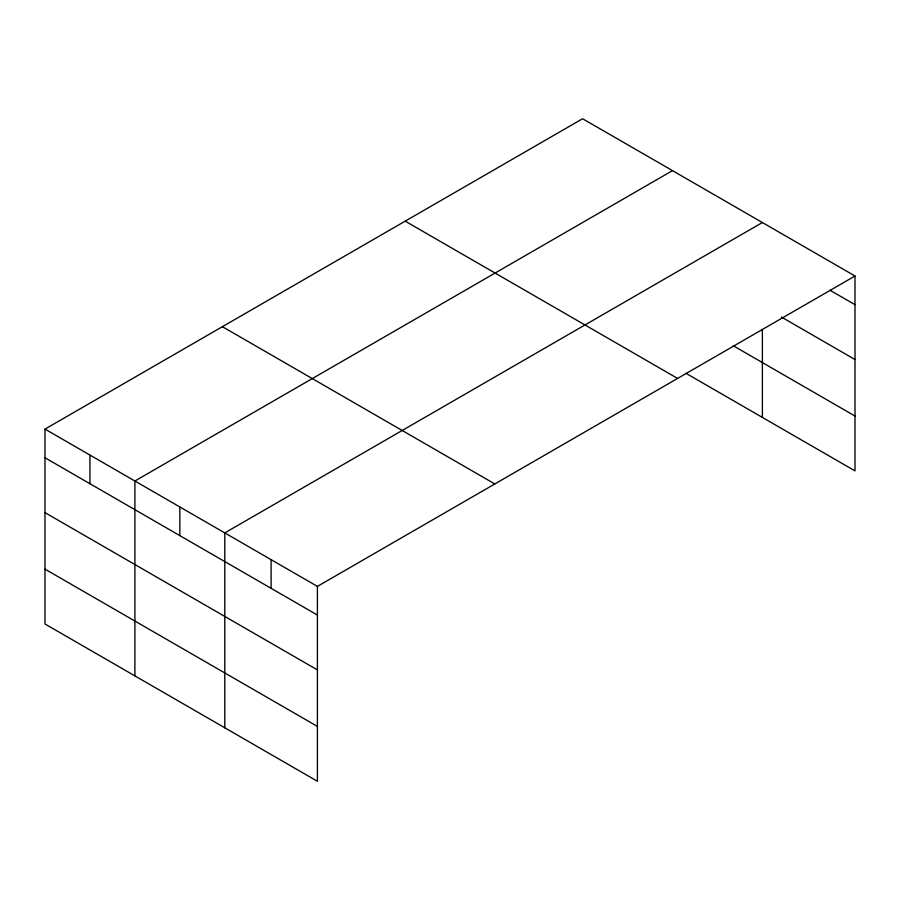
<?xml version="1.0" encoding="UTF-8"?>
<svg xmlns="http://www.w3.org/2000/svg" width="900" height="900" viewBox="0 0 900 900"><rect width="100%" height="100%" fill="white"/><g stroke="black" fill="none" stroke-linecap="round" stroke-linejoin="round"><path stroke-width="1.35" d="M855 276.007L582.592 118.733L45 429.109L45 623.992L317.407 781.268L317.407 586.384L855 276.007L855 470.891L685.845 373.23M672.491 170.629L134.899 481.005L134.899 675.9M762.379 222.536L224.786 532.913L224.786 727.796M830.059 290.272L855 304.673M781.38 317.025L855 359.527M733.23 345.735L855 416.036M405.191 221.153L677.599 378.428M222.401 326.689L494.809 483.952M45 429.109L317.407 586.384M45 457.774L317.407 615.049M45 512.629L317.407 669.904M45 569.149L317.407 726.413M762.379 329.49L762.379 417.42M271.102 559.642L271.102 588.319M179.843 506.959L179.843 535.624M89.944 455.062L89.944 483.728"/></g></svg>
